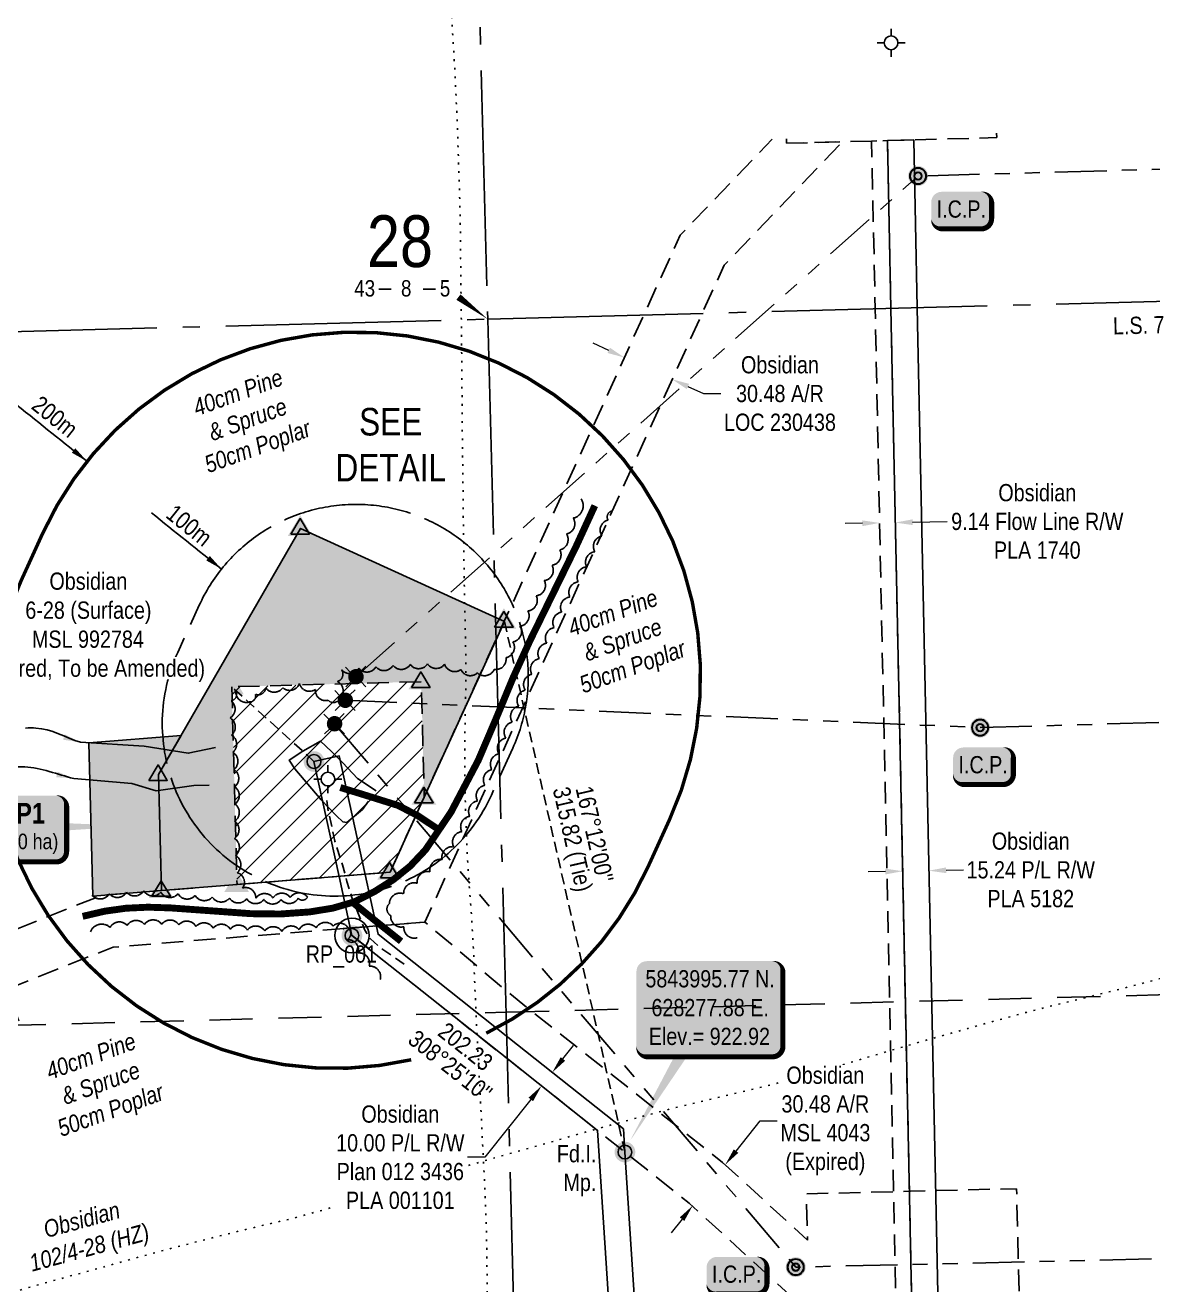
# Model space of a CAD drawing. Extents: x 621399 to 636927, y 5840575 to 5849274.
# Drawn here: x 627930 to 628584, y 5843919 to 5844649 of the extents above; entities that cross this region are included whole.
import ezdxf
from ezdxf.enums import TextEntityAlignment as Align

# ---------------------------------------------------------------- set-up
doc = ezdxf.new("R2010")
doc.units = 0
doc.header["$LTSCALE"] = 5
doc.header["$PDSIZE"] = 0.5
for name, pattern in [('0', [1, 1, 0]), ('foc-ACCESSROAD', [3.75, 2.5, -1.25]), ('foc-BUFFER', [16.75, 15, -1.75]), ('foc-DOT', [1, 0.2, -0.8]), ('foc-DRILLPATH', [14.75, 6, -1.75, 1.75, -1.75, 1.75, -1.75]), ('foc-FLOWLINE', [3.75, 2.5, -1.25]), ('foc-LSD', [8, 5, -3]), ('foc-QUARTERLINE', [33, 25, -3, 2, -3]), ('foc-TIELINE', [1.875, 1.25, -0.625]), ('UG_PIPE', [1.875, 1.25, -0.625])]:
    doc.linetypes.add(name, pattern=pattern)
doc.layers.get('Defpoints').update_dxf_attribs({"color": 9})
for name, color, linetype in [('10', 1, 'Continuous'), ('35', 37, 'Continuous'), ('9', 3, 'Continuous'), ('AS-DRILL', 8, 'foc-DOT'), ('AS-DRILL-T', 8, 'Continuous'), ('AS-PIPE-UG', 44, 'UG_PIPE'), ('AS-ROADS', 254, 'Continuous'), ('AUX-BUFFER', 7, 'foc-BUFFER'), ('C-AR', 13, 'foc-ACCESSROAD'), ('C-FLOWLINE', 13, 'foc-FLOWLINE'), ('C-RW', 13, 'Continuous'), ('C-WS', 13, 'foc-ACCESSROAD'), ('CG-NOTES', 7, 'Continuous'), ('DETAIL-T', 7, 'Continuous'), ('F-WS-S', 8, 'Continuous'), ('L-BD', 7, 'Continuous'), ('L-MON', 1, 'Continuous'), ('L-MON-T', 1, 'Continuous'), ('L-QSEC', 8, 'foc-QUARTERLINE'), ('L-SECLBL', 7, 'Continuous'), ('L-SECTION-LSD', 7, 'foc-LSD'), ('L-TIE', 7, 'foc-TIELINE'), ('P-PDRILLPATH', 12, 'foc-DRILLPATH'), ('P-PROPOSED', 10, 'Continuous'), ('P-PROPOSED-H', 21, 'Continuous'), ('P-TEMP-BLOCKS', 250, 'Continuous'), ('P-TEMP-H', 41, 'Continuous'), ('P-TEMP_BORROW PIT', 46, 'Continuous'), ('T-BUSH', 110, '0'), ('T-BUSH-T', 110, 'Continuous'), ('T-SLOPE', 48, 'Continuous')]:
    doc.layers.add(name, color=color, linetype=linetype)
for name, color, linetype, lineweight in [('C-AR-T', 13, 'Continuous', 9), ('C-FLOWLINE-T', 13, 'Continuous', 9), ('C-RW-T', 13, 'Continuous', 9), ('C-WS-T', 13, 'Continuous', 9), ('T-TEXT', 48, 'Continuous', 18)]:
    doc.layers.add(name, color=color, linetype=linetype, lineweight=lineweight)
doc.layers.add('P-PROPOSED-EXISTING-H', color=7, linetype='Continuous', true_color=0xffeebd)
doc.styles.add('100L', font='ARIALN.TTF', dxfattribs={"height": 11})
doc.styles.add('80', font='ARIALN.TTF', dxfattribs={"height": 10})
doc.styles.add('80CG', font='ARIALN.TTF', dxfattribs={"height": 10})
doc.styles.add('80L', font='ARIALN.TTF', dxfattribs={"height": 10})
doc.styles.add('80LS', font='ARIALNI.TTF', dxfattribs={"height": 10})
doc.styles.add('BOLD', font='ARIALNB.TTF')
doc.styles.add('SIMPLEX', font='ARIALN.TTF')
doc.dimstyles.new('CG2011', dxfattribs={"dimscale": 5, "dimtxt": 9, "dimasz": 2, "dimexe": 0.2, "dimexo": 0.0625, "dimgap": 0.5, "dimtad": 0, "dimtih": 1, "dimtoh": 1, "dimzin": 0, "dimdsep": 46, "dimtxsty": '80CG', "dimcen": 0.1, "dimse1": 1, "dimse2": 1, "dimclrd": 256, "dimclrt": 256, "dimaunit": 1, "dimadec": 4, "dimazin": 0, "dimtfac": 0.06, "dimtofl": 0, "dimtmove": 0, "dimatfit": 1, "dimfxl": 0.2, "dimtolj": 1, "dimtzin": 0, "dimlwd": -1, "dimarcsym": 0})
doc.dimstyles.new('Compass 5 000', dxfattribs={"dimscale": 5, "dimtxt": 9, "dimasz": 2, "dimexe": 0.2, "dimexo": 0.0625, "dimgap": 0.5, "dimtad": 0, "dimtih": 1, "dimtoh": 1, "dimzin": 0, "dimdsep": 46, "dimtxsty": '80CG', "dimcen": 0.1, "dimse1": 1, "dimse2": 1, "dimclrd": 256, "dimclrt": 256, "dimaunit": 1, "dimadec": 4, "dimazin": 0, "dimtfac": 0.06, "dimtofl": 0, "dimtmove": 0, "dimatfit": 1, "dimfxl": 0.2, "dimtolj": 1, "dimtzin": 0, "dimlwd": -1, "dimarcsym": 0})

# ---------------------------------------------------------------- blocks, each defined once
blk = doc.blocks.new('L-SECLBL')
at = {"layer": '9', "color": 7}
for p, q in [((-5.08, -27.83), (-12.29, -27.83)), ((20.7, -27.83), (13.5, -27.83))]:
    blk.add_line(p, q, dxfattribs=at)
at = {"layer": '10', "color": 2, "style": 'SIMPLEX'}
blk.add_attdef('SEC', text='', height=30, dxfattribs=at).set_placement((0, 0), align=Align.MIDDLE)
at = {"layer": '10', "color": 5, "style": '80L'}
blk.add_attdef('TWP', text='', height=9.5, dxfattribs=at).set_placement((-14.43, -27.37), align=Align.MIDDLE_RIGHT)
blk.add_attdef('RGE', text='', height=9.5, dxfattribs=at).set_placement((3.62, -27.37), align=Align.MIDDLE_CENTER)
blk.add_attdef('MER', text='', height=9.5, dxfattribs=at).set_placement((23.17, -27.37), align=Align.MIDDLE_LEFT)
blk = doc.blocks.new('*D48')
at = {"layer": 'C-AR-T', "transparency": 16777216}
for p, q in [((627900.34, 5844140.57), (627890.34, 5844140.57)), ((627904.88, 5844128.54), (627900.34, 5844140.57)), ((627922.74, 5844081.31), (627926.27, 5844071.95))]:
    blk.add_line(p, q, dxfattribs=at)
for points in [[(627906.44, 5844129.13), (627903.32, 5844127.95), (627908.42, 5844119.19)], [(627924.3, 5844081.9), (627921.18, 5844080.72), (627919.2, 5844090.66)]]:
    blk.add_solid(points, dxfattribs=at)
at = {"layer": 'Defpoints', "color": 0, "transparency": 16777216}
for p in [(627939.55, 5844130.96), (627908.42, 5844119.19), (627950.33, 5844102.43)]:
    blk.add_point(p, dxfattribs=at)
at = {"layer": 'C-AR-T', "transparency": 16777216, "insert": (627856.02, 5844140.57), "char_height": 10, "attachment_point": 5, "style": '80CG'}
blk.add_mtext('\\A1;Obsidian\\P30.48 A/R\\PLOC 230438', dxfattribs=at)
blk = doc.blocks.new('*D50')
at = {"layer": 'C-AR-T', "transparency": 16777216}
for p, q in [((628342.38, 5843996.33), (628356.29, 5844013.85)), ((628356.29, 5844013.85), (628366.29, 5844013.85)), ((628311.02, 5843956.83), (628304.8, 5843949))]:
    blk.add_line(p, q, dxfattribs=at)
for points in [[(628341.07, 5843997.37), (628343.68, 5843995.3), (628336.16, 5843988.5)], [(628309.71, 5843957.87), (628312.32, 5843955.79), (628317.23, 5843964.66)]]:
    blk.add_solid(points, dxfattribs=at)
at = {"layer": 'Defpoints', "color": 0, "transparency": 16777216}
for p in [(628198.24, 5844098), (628179.31, 5844074.16), (628317.23, 5843964.66)]:
    blk.add_point(p, dxfattribs=at)
at = {"layer": 'C-AR-T', "transparency": 16777216, "insert": (628394.2, 5844013.85), "char_height": 10, "attachment_point": 5, "style": '80CG', "bg_fill": 3, "box_fill_scale": 1.1, "bg_fill_color": 256, "bg_fill_true_color": 13158600, "bg_fill_transparency": 0}
blk.add_mtext('\\A1;Obsidian\\P30.48 A/R\\PMSL 4043\\P(Expired)', dxfattribs=at)
blk = doc.blocks.new('*D51')
at = {"layer": 'C-FLOWLINE-T', "transparency": 16777216}
for p, q in [((628415.68, 5844360.54), (628405.68, 5844360.33)), ((628444.83, 5844361.15), (628464.97, 5844361.57))]:
    blk.add_line(p, q, dxfattribs=at)
for points in [[(628415.65, 5844362.2), (628415.72, 5844358.87), (628425.68, 5844360.75)], [(628444.79, 5844362.81), (628444.86, 5844359.48), (628434.83, 5844360.94)]]:
    blk.add_solid(points, dxfattribs=at)
at = {"layer": 'Defpoints', "color": 0, "transparency": 16777216}
for p in [(628434.83, 5844360.94), (628427.43, 5844277.16), (628436.58, 5844277.35)]:
    blk.add_point(p, dxfattribs=at)
at = {"layer": 'C-FLOWLINE-T', "transparency": 16777216, "insert": (628517.17, 5844361.57), "char_height": 10, "attachment_point": 5, "style": '80CG'}
blk.add_mtext('\\A1;Obsidian\\P9.14 Flow Line R/W\\PPLA 1740', dxfattribs=at)
blk = doc.blocks.new('*D52')
at = {"layer": 'C-RW-T', "transparency": 16777216}
for p, q in [((628429.06, 5844158.49), (628419.06, 5844158.28)), ((628464.3, 5844159.22), (628474.3, 5844159.43))]:
    blk.add_line(p, q, dxfattribs=at)
for points in [[(628429.02, 5844160.15), (628429.09, 5844156.82), (628439.06, 5844158.7)], [(628464.26, 5844160.89), (628464.33, 5844157.56), (628454.3, 5844159.01)]]:
    blk.add_solid(points, dxfattribs=at)
at = {"layer": 'Defpoints', "color": 0, "transparency": 16777216}
for p in [(628439.15, 5844154.35), (628454.3, 5844159.01), (628454.39, 5844154.67)]:
    blk.add_point(p, dxfattribs=at)
at = {"layer": 'C-RW-T', "transparency": 16777216, "insert": (628513.38, 5844159.43), "char_height": 10, "attachment_point": 5, "style": '80CG'}
blk.add_mtext('\\A1;Obsidian\\P15.24 P/L R/W\\PPLA 5182', dxfattribs=at)
blk = doc.blocks.new('*D57')
at = {"layer": 'C-RW-T', "transparency": 16777216}
for p, q in [((628241.92, 5844049.78), (628248.14, 5844057.61)), ((628223.27, 5844026.29), (628196.63, 5843992.73)), ((628196.63, 5843992.73), (628186.63, 5843992.73))]:
    blk.add_line(p, q, dxfattribs=at)
for points in [[(628240.62, 5844050.82), (628243.23, 5844048.75), (628235.71, 5844041.95)], [(628221.97, 5844027.32), (628224.58, 5844025.25), (628229.49, 5844034.12)]]:
    blk.add_solid(points, dxfattribs=at)
at = {"layer": 'Defpoints', "color": 0, "transparency": 16777216}
for p in [(628168.05, 5844095.66), (628161.83, 5844087.83), (628229.49, 5844034.12)]:
    blk.add_point(p, dxfattribs=at)
at = {"layer": 'C-RW-T', "transparency": 16777216, "insert": (628147.55, 5843992.73), "char_height": 10, "attachment_point": 5, "style": '80CG', "bg_fill": 3, "box_fill_scale": 1.1, "bg_fill_color": 256, "bg_fill_true_color": 13158600, "bg_fill_transparency": 0}
blk.add_mtext('\\A1;Obsidian\\P10.00 P/L R/W\\PPlan 012 3436\\PPLA 001101', dxfattribs=at)
blk = doc.blocks.new('GABD')
for p, q in [((0, 0.81), (0, 1.62)), ((-0.81, 0), (-1.62, 0)), ((1.62, 0), (0.81, 0)), ((0, -0.81), (0, -1.62))]:
    blk.add_line(p, q)
blk.add_circle((0, 0), 0.8)
blk = doc.blocks.new('TRIA')
blk.add_hatch(color=255).paths.add_polyline_path([(-0.04, 1.52), (-1.47, -0.87), (1.39, -0.87)])
blk = doc.blocks.new('TRIAA')
blk.add_blockref('TRIA', (0, 0))
blk = doc.blocks.new('TRIB')
at = {"color": 1}
blk.add_lwpolyline([(-1.12, -0.67), (-0.04, 1.13), (1.04, -0.67)], close=True, dxfattribs=at)
blk = doc.blocks.new('TRIBB')
blk.add_blockref('TRIB', (0, 0))
blk = doc.blocks.new('TRICC')
for name in ['TRIAA', 'TRIBB']:
    blk.add_blockref(name, (0, 0))
blk = doc.blocks.new('plspike')
blk.add_blockref('TRICC', (0, 0))
blk = doc.blocks.new('fdia')
at = {"color": 255, "const_width": 1}
blk.add_lwpolyline([(-0.5, 0, 1), (0.5, 0, 1)], format="xyb", close=True, dxfattribs=at)
blk = doc.blocks.new('Fdiaa')
blk.add_blockref('fdia', (0, 0))
blk = doc.blocks.new('fdib')
at = {"color": 1, "const_width": 1.6}
blk.add_lwpolyline([(-0.4, 0, 1), (0.4, 0, 1)], format="xyb", close=True, dxfattribs=at)
at = {"color": 1}
blk.add_circle((0, 0), 0.8, dxfattribs=at)
blk = doc.blocks.new('Fdibb')
blk.add_blockref('fdib', (0, 0))
blk = doc.blocks.new('fdicc')
for name in ['Fdibb', 'Fdiaa']:
    blk.add_blockref(name, (0, 0))
blk = doc.blocks.new('FDI')
blk.add_blockref('fdicc', (0, 0))
blk = doc.blocks.new('*D62')
at = {"layer": 'C-AR-T', "transparency": 16777216}
for p, q in [((628268.51, 5844460.83), (628259.41, 5844464.98)), ((628314.43, 5844439.91), (628323.53, 5844435.76)), ((628323.53, 5844435.76), (628333.53, 5844435.76))]:
    blk.add_line(p, q, dxfattribs=at)
for points in [[(628269.2, 5844462.35), (628267.81, 5844459.32), (628277.6, 5844456.69)], [(628315.12, 5844441.42), (628313.74, 5844438.39), (628305.33, 5844444.05)]]:
    blk.add_solid(points, dxfattribs=at)
at = {"layer": 'Defpoints', "color": 0, "transparency": 16777216}
for p in [(628305.33, 5844444.05), (628260.46, 5844419.06), (628288.19, 5844406.43)]:
    blk.add_point(p, dxfattribs=at)
at = {"layer": 'C-AR-T', "transparency": 16777216, "insert": (628367.84, 5844435.76), "char_height": 10, "attachment_point": 5, "style": '80CG'}
blk.add_mtext('\\A1;Obsidian\\P30.48 A/R\\PLOC 230438', dxfattribs=at)
blk = doc.blocks.new('WC')
at = {"layer": 'L-MON'}
h = blk.add_hatch(color=255, dxfattribs=at)
h.dxf.hatch_style = 1
edge = h.paths.add_edge_path()
edge.add_arc((0, 0), 0.9, 0, 360)
at = {"layer": 'L-MON', "color": 240, "flags": 128}
for points in [[(-0.62, 0.5), (-1.23, 1.12)], [(0.52, 0.61), (1.13, 1.21)], [(-1.18, -1.18), (-0.56, -0.57)], [(1.16, -1.18), (0.56, -0.57)]]:
    blk.add_lwpolyline(points, dxfattribs=at)
at = {"layer": 'L-MON', "color": 240}
for radius in [0.8, 0.373]:
    blk.add_circle((0, 0), radius, dxfattribs=at)
blk = doc.blocks.new('STRIA')
blk.add_hatch(color=255).paths.add_polyline_path([(-0.04, 1.52), (-1.47, -0.87), (1.39, -0.87)])
blk = doc.blocks.new('STRIAA')
blk.add_blockref('STRIA', (0, 0))
blk = doc.blocks.new('STRIB')
at = {"color": 1}
blk.add_solid([(-1.12, -0.67), (-0.04, 1.13), (1.04, -0.67)], dxfattribs=at)
blk = doc.blocks.new('STRIBB')
blk.add_blockref('STRIB', (0, 0))
blk = doc.blocks.new('STRICC')
for name in ['STRIAA', 'STRIBB']:
    blk.add_blockref(name, (0, 0))
blk = doc.blocks.new('fdspike')
blk.add_blockref('STRICC', (0, 0))
blk = doc.blocks.new('plbh')
at = {"layer": 'L-MON'}
h = blk.add_hatch(color=255, dxfattribs=at)
h.dxf.hatch_style = 1
edge = h.paths.add_edge_path()
edge.add_arc((0, 0), 1.16, 0, 360)
h = blk.add_hatch(color=256, dxfattribs=at)
h.dxf.hatch_style = 1
h.paths.add_polyline_path([(-0.96, 0, 1), (0.96, 0, 1)])
h.paths.add_polyline_path([(0.91, 0, -1), (-0.91, 0, -1)], flags=16)
h.paths.add_polyline_path([(0.45, 0, -1), (-0.45, 0, -1)], flags=0)
h = blk.add_hatch(color=256, dxfattribs=at)
h.dxf.hatch_style = 1
h.paths.add_polyline_path([(-0.45, 0, 1), (0.45, 0, 1)])
h.paths.add_polyline_path([(0.4, 0, -1), (-0.4, 0, -1)], flags=16)
at = {"layer": 'L-MON', "color": 240}
for radius in [0.96, 0.91, 0.45, 0.4]:
    blk.add_circle((0, 0), radius, dxfattribs=at)
blk = doc.blocks.new('*U67')
h = blk.add_hatch(color=255)
edge = h.paths.add_edge_path()
edge.add_line((-11.5, -11.5), (11.5, -11.5))
edge.add_arc((11.5, -5.5), 6, 270, 360)
edge.add_line((17.5, -5.5), (17.5, 4))
edge.add_arc((11.5, 4), 6, 0, 90)
edge.add_line((11.5, 10), (-11.5, 10))
edge.add_arc((-11.5, 4), 6, 90, 180)
edge.add_line((-17.5, 4), (-17.5, -5.5))
edge.add_arc((-11.5, -5.5), 6, 180, 270)
at = {"color": 14, "flags": 128}
blk.add_lwpolyline([(-11.5, -11.5, 3, 3, 0), (11.5, -11.5, 3, 3, 0.414214), (17.5, -5.5, 3, 3, 0), (17.5, 4, 3, 0, 0.414214), (11.5, 10, 0, 0, 0), (-11.5, 10, 0, 0, 0.414214), (-17.5, 4, 0, 0, 0), (-17.5, -5.5, 0, 3, 0.414214)], format="xyseb", close=True, dxfattribs=at)
at = {"color": 14, "style": '80'}
blk.add_attdef('ENTER_TEXT_001', (-26.85, -4.92), '', height=10, dxfattribs=at)
blk = doc.blocks.new('*U70')
h = blk.add_hatch(color=254)
edge = h.paths.add_edge_path()
edge.add_line((-36.5, -28.5), (36.5, -28.5))
edge.add_arc((36.5, -22.5), 6, 270, 360)
edge.add_line((42.5, -22.5), (42.5, 21))
edge.add_arc((36.5, 21), 6, 0, 90)
edge.add_line((36.5, 27), (-36.5, 27))
edge.add_arc((-36.5, 21), 6, 90, 180)
edge.add_line((-42.5, 21), (-42.5, -22.5))
edge.add_arc((-36.5, -22.5), 6, 180, 270)
at = {"color": 1, "flags": 128}
blk.add_lwpolyline([(-36.5, -28.5, 3, 3, 0), (36.5, -28.5, 3, 3, 0.414214), (42.5, -22.5, 3, 3, 0), (42.5, 21, 3, 0, 0.414214), (36.5, 27, 0, 0, 0), (-36.5, 27, 0, 0, 0.414214), (-42.5, 21, 0, 0, 0), (-42.5, -22.5, 0, 3, 0.414214)], format="xyseb", close=True, dxfattribs=at)
blk.add_lwpolyline([(-46.32, -77.41, 0, 10, 0), (0, 0, 5, 5, 0)], format="xyseb", dxfattribs=at)
at = {"color": 1, "style": '80'}
blk.add_attdef('ENTER_TEXT_001', (-36.33, -5), '', height=10, dxfattribs=at)
blk = doc.blocks.new('*U73')
at = {"true_color": 0xff8aff}
h = blk.add_hatch(color=211, dxfattribs=at)
edge = h.paths.add_edge_path()
edge.add_line((-24, -20), (24, -20))
edge.add_arc((24, -14), 6, 270, 360)
edge.add_line((30, -14), (30, 12.5))
edge.add_arc((24, 12.5), 6, 0, 90)
edge.add_line((24, 18.5), (-24, 18.5))
edge.add_arc((-24, 12.5), 6, 90, 180)
edge.add_line((-30, 12.5), (-30, -14))
edge.add_arc((-24, -14), 6, 180, 270)
at = {"color": 250, "flags": 128}
blk.add_lwpolyline([(-24, -20, 3, 3, 0), (24, -20, 3, 3, 0.414214), (30, -14, 3, 3, 0), (30, 12.5, 3, 0, 0.414214), (24, 18.5, 0, 0, 0), (-24, 18.5, 0, 0, 0.414214), (-30, 12.5, 0, 0, 0), (-30, -14, 0, 3, 0.414214)], format="xyseb", close=True, dxfattribs=at)
at = {"flags": 128}
blk.add_lwpolyline([(68.1, 0.8, 0, 7.5, 0), (0, 0, 0, 0, 0)], format="xyseb", dxfattribs=at)
at = {"color": 250}
for tag, p, height, style in [('TEMP_AREA_W1_001', (-9.21, 2.24), 12, 'BOLD'), ('ENTER_TEXT_001', (-30.66, -12.62), 9, '80')]:
    blk.add_attdef(tag, p, '', height=height, dxfattribs=dict(at, style=style))

msp = doc.modelspace()

# ---------------------------------------------------------------- hatches: boundary and pattern name
at = {"layer": 'P-PROPOSED-EXISTING-H'}
h = msp.add_hatch(dxfattribs=at)
h.set_pattern_fill('ANSI31', color=256, scale=3.49779, style=0)
h.set_pattern_definition([(45, (213.402, 1985.571), (-7.85276336, 7.85276336), [])])
h.paths.add_polyline_path([(628049.756, 5844265.701), (628052.787, 5844150.981), (628141.57, 5844158.118), (628161.448, 5844201.702), (628159.68, 5844268.606)])
at = {"layer": 'P-PROPOSED-H'}
h = msp.add_hatch(color=256, dxfattribs=at)
h.dxf.hatch_style = 1
h.paths.add_polyline_path([(628207.937, 5844303.633), (628089.698, 5844357.56), (628007.177, 5844214.743), (628008.955, 5844147.457), (628052.787, 5844150.981), (628049.756, 5844265.701), (628159.68, 5844268.606), (628161.448, 5844201.702)])
at = {"layer": 'P-TEMP-H'}
h = msp.add_hatch(color=256, dxfattribs=at)
h.dxf.hatch_style = 1
h.paths.add_polyline_path([(628007.155, 5844214.705), (628008.94, 5844147.469), (627969.082, 5844144.262), (627966.722, 5844233.185), (628020.325, 5844237.498)])

# ---------------------------------------------------------------- linework, layer by layer
at = {"layer": '35', "color": 3}
msp.add_circle((628119.493, 5844121.391), 9.997, dxfattribs=at)
at = {"layer": 'AS-DRILL', "flags": 128}
for points in [[(628208.548, 5843554.381), (628208.525, 5843556.404), (628208.341, 5843575.606), (628208.064, 5843594.875), (628207.709, 5843614.112), (628207.25, 5843633.107), (628206.403, 5843652.381), (628205.251, 5843671.498), (628204.177, 5843690.656), (628203.204, 5843709.777), (628202.143, 5843728.866), (628201.121, 5843747.955), (628200.09, 5843766.995), (628198.913, 5843785.93), (628197.992, 5843804.993), (628197.622, 5843824), (628197.59, 5843843.126), (628197.769, 5843862.187), (628198.037, 5843881.3), (628198.054, 5843900.437), (628197.918, 5843919.711), (628197.743, 5843938.923), (628197.278, 5843958.157), (628196.456, 5843977.272), (628195.511, 5843996.454), (628194.577, 5844015.646), (628193.626, 5844034.707), (628192.631, 5844053.898), (628191.604, 5844073.188), (628190.773, 5844092.272), (628190.075, 5844111.611), (628189.023, 5844130.7), (628187.577, 5844149.918), (628186.291, 5844169.171), (628185.542, 5844188.168), (628185.09, 5844207.273), (628184.924, 5844226.535), (628185.118, 5844245.407), (628185.521, 5844264.704), (628185.584, 5844284.022), (628185.129, 5844303.227), (628184.736, 5844322.393), (628184.439, 5844341.672), (628184.144, 5844360.921), (628183.933, 5844379.962), (628183.699, 5844399.143), (628183.484, 5844418.373), (628183.328, 5844437.626), (628183.172, 5844456.889), (628183.005, 5844475.831), (628182.761, 5844494.991), (628182.572, 5844513.992), (628182.348, 5844533.183), (628181.936, 5844552.279), (628181.311, 5844571.509), (628180.627, 5844590.698), (628179.835, 5844609.794), (628178.884, 5844628.835), (628177.733, 5844647.892), (628176.472, 5844666.945), (628175.056, 5844686.204), (628173.372, 5844705.357), (628171.663, 5844724.729), (628170.461, 5844743.814), (628169.737, 5844763.011), (628169.37, 5844782.288), (628169.184, 5844801.56), (628169.023, 5844820.622), (628169.013, 5844840.029), (628168.959, 5844859.214), (628169.003, 5844878.482), (628169.189, 5844897.683), (628169.355, 5844916.874), (628169.701, 5844936.05), (628170.107, 5844955.237), (628170.257, 5844974.648), (628170.337, 5844994.087), (628170.568, 5845013.46), (628171.009, 5845032.848), (628171.45, 5845052.236), (628171.662, 5845071.568), (628171.702, 5845090.976), (628171.66, 5845099.808), (628171.554, 5845116.801)], [(630969.023, 5844687.296), (630969.023, 5844687.306), (630969.146, 5844687.559), (630969.394, 5844688.016), (630971.016, 5844688.34), (630971.761, 5844688.15), (630972.639, 5844687.503), (630972.647, 5844686.463), (630971.918, 5844685.663), (630971.163, 5844685.093), (630970.295, 5844685.019), (630969.695, 5844685.363), (630969.762, 5844686.235), (630970.077, 5844686.784), (630970.287, 5844686.78), (630970.429, 5844686.744), (630970.541, 5844686.647), (630970.722, 5844686.251), (630970.801, 5844685.913), (630970.857, 5844685.675), (630970.773, 5844685.462), (630970.598, 5844685.278), (630970.487, 5844685.305), (630970.368, 5844685.632), (630970.247, 5844686.068), (630970.082, 5844686.594), (630969.764, 5844687.276), (630969.596, 5844687.582), (630969.386, 5844687.926), (630969.009, 5844688.576), (630968.485, 5844689.082), (630967.816, 5844689.414), (630967.1, 5844689.605), (630966.99, 5844689.612), (630966.912, 5844689.55), (630966.902, 5844689.53), (630966.866, 5844689.399), (630966.834, 5844689.098), (630966.736, 5844688.645), (630966.736, 5844688.635), (630966.552, 5844688.03), (630966.233, 5844687.261), (630965.719, 5844686.307), (630965.01, 5844685.147), (630964.177, 5844683.754), (630963.231, 5844682.118), (630962.109, 5844680.317), (630960.729, 5844678.429), (630959.062, 5844676.424), (630957.078, 5844674.339), (630954.834, 5844672.208), (630952.291, 5844670.069), (630949.418, 5844667.941), (630946.273, 5844665.845), (630945.093, 5844665.093), (630942.859, 5844663.702), (630939.229, 5844661.444), (630935.421, 5844659.1), (630931.333, 5844656.729), (630926.994, 5844654.392), (630922.505, 5844652.07), (630917.777, 5844649.712), (630912.85, 5844647.298), (630907.658, 5844644.707), (630902.262, 5844641.911), (630896.66, 5844638.919), (630890.863, 5844635.791), (630884.917, 5844632.58), (630878.924, 5844629.267), (630872.734, 5844625.829), (630866.365, 5844622.396), (630859.705, 5844618.966), (630852.904, 5844615.561), (630846.093, 5844612.166), (630839.045, 5844608.645), (630831.96, 5844605.043), (630824.926, 5844601.392), (630817.658, 5844597.495), (630810.354, 5844593.466), (630803.013, 5844589.327), (630795.78, 5844585.241), (630788.291, 5844581.008), (630780.753, 5844576.753), (630773.037, 5844572.423), (630765.232, 5844568.071), (630757.457, 5844563.68), (630751.358, 5844560.225), (630750.116, 5844559.531), (630738.341, 5844552.881), (630735.188, 5844551.096), (630732.695, 5844549.688), (630730.488, 5844548.438), (630722.503, 5844544.051), (630714.344, 5844539.84), (630705.948, 5844535.852), (630697.506, 5844532.103), (630688.852, 5844528.429), (630680.137, 5844524.773), (630671.441, 5844521.167), (630662.636, 5844517.539), (630653.901, 5844513.912), (630645.066, 5844510.242), (630636.224, 5844506.483), (630627.416, 5844502.584), (630618.579, 5844498.645), (630609.836, 5844494.928), (630600.826, 5844491.474), (630591.755, 5844488.408), (630582.607, 5844485.621), (630573.451, 5844483.123), (630564.097, 5844480.9), (630554.658, 5844478.905), (630545.306, 5844476.982), (630535.995, 5844475.061), (630526.67, 5844473.249), (630517.14, 5844471.642), (630498.155, 5844468.979), (630479.035, 5844466.473), (630459.911, 5844463.777), (630440.878, 5844461.053), (630421.924, 5844459.061), (630402.849, 5844457.877), (630383.63, 5844456.859), (630364.373, 5844455.729), (630345.142, 5844454.421), (630325.91, 5844453.112), (630306.766, 5844451.896), (630287.551, 5844450.708), (630268.336, 5844449.499), (630249.208, 5844448.043), (630230.066, 5844446.407), (630210.922, 5844444.801), (630191.956, 5844443.279), (630172.884, 5844441.604), (630153.854, 5844439.861), (630134.645, 5844438.453), (630115.491, 5844437.607), (630096.268, 5844437.088), (630077.134, 5844436.603), (630057.941, 5844436.105), (630038.679, 5844435.546), (630019.637, 5844434.983), (630000.457, 5844434.356), (629981.421, 5844433.573), (629962.193, 5844432.514), (629942.951, 5844431.225), (629923.739, 5844429.897), (629904.648, 5844428.562), (629885.549, 5844427.167), (629866.385, 5844425.59), (629847.191, 5844423.982), (629828.068, 5844422.356), (629809.068, 5844420.604), (629789.742, 5844418.712), (629770.565, 5844416.865), (629751.39, 5844414.948), (629732.217, 5844412.92), (629713.187, 5844410.817), (629694.255, 5844408.396), (629675.202, 5844405.301), (629656.471, 5844401.365), (629637.99, 5844396.695), (629619.838, 5844391.324), (629601.595, 5844385.251), (629583.536, 5844379.052), (629565.373, 5844372.96), (629546.948, 5844367.352), (629528.391, 5844362.54), (629509.649, 5844358.283), (629491.06, 5844354.261), (629472.224, 5844350.172), (629453.549, 5844346.007), (629434.822, 5844341.561), (629416.579, 5844336.968), (629398.396, 5844332.006), (629380.329, 5844326.847), (629362.361, 5844321.681), (629344.475, 5844316.467), (629326.571, 5844311.183), (629308.504, 5844306.034), (629290.369, 5844301.504), (629272.059, 5844297.179), (629253.958, 5844292.87), (629235.453, 5844288.75), (629217.007, 5844285.001), (629198.452, 5844281.59), (629179.967, 5844278.191), (629161.81, 5844274.51), (629143.355, 5844270.341), (629125.43, 5844265.487), (629107.404, 5844259.869), (629089.606, 5844253.987), (629072.422, 5844247.972), (629054.081, 5844241.465), (629036.491, 5844235.649), (629018.33, 5844229.888), (629000.574, 5844224.287), (628982.483, 5844218.518), (628964.778, 5844212.549), (628947.286, 5844206.425), (628929.475, 5844200.313), (628912.177, 5844194.405), (628894.319, 5844188.171), (628876.388, 5844182.016), (628858.41, 5844176.129), (628840.35, 5844170.351), (628822.29, 5844164.512), (628804.448, 5844158.789), (628786.452, 5844152.842), (628768.477, 5844146.475), (628750.836, 5844140.318), (628733.146, 5844134.879), (628714.794, 5844129.893), (628696.381, 5844124.925), (628677.81, 5844119.902), (628659.231, 5844115.17), (628640.647, 5844110.608), (628622.429, 5844105.825), (628603.792, 5844100.661), (628585.284, 5844095.51), (628566.778, 5844090.66), (628548.024, 5844086.073), (628529.33, 5844081.518), (628510.661, 5844076.793), (628492.101, 5844071.721), (628473.773, 5844066.575), (628455.405, 5844061.428), (628437, 5844056.151), (628418.431, 5844050.668), (628400.095, 5844045.102), (628381.713, 5844039.725), (628363.087, 5844034.881), (628344.441, 5844030.387), (628325.733, 5844025.982), (628307.008, 5844021.445), (628288.423, 5844016.563), (628269.942, 5844011.513), (628251.544, 5844006.365), (628233.269, 5844001.121), (628214.773, 5843995.911), (628196.506, 5843990.727), (628177.984, 5843985.366), (628159.663, 5843979.96), (628141.219, 5843974.271), (628122.86, 5843968.444), (628104.539, 5843962.648), (628086.07, 5843957.529), (628067.333, 5843953.102), (628048.806, 5843948.642), (628030.158, 5843943.887), (628011.511, 5843939.073), (627993.177, 5843934.127), (627974.76, 5843928.949), (627956.16, 5843923.886), (627937.619, 5843918.835), (627919.199, 5843913.376), (627900.808, 5843907.609), (627882.471, 5843901.673), (627864.274, 5843895.41), (627846.415, 5843888.806), (627828.608, 5843881.794), (627810.937, 5843874.515), (627808.257, 5843873.393), (627784.279, 5843863.343)]]:
    msp.add_lwpolyline(points, dxfattribs=at)
at = {"layer": 'AS-PIPE-UG', "flags": 128}
msp.add_lwpolyline([(628149.828, 5844104.811), (628135.632, 5844114.501), (628130.156, 5844119.469), (628127.009, 5844124.396), (628119.395, 5844143.428), (628116.558, 5844152.785), (628114.022, 5844162.355), (628109.601, 5844176.107), (628105.464, 5844195.022), (628104.963, 5844199.621)], dxfattribs=at)
at = {"layer": 'AS-ROADS', "const_width": 3.999, "flags": 128}
for points in [[(628260.428, 5844370.785), (628249.827, 5844347.708), (628237.944, 5844323.405), (628222.909, 5844292.699), (628212.96, 5844270.893), (628202.969, 5844246.858), (628192.837, 5844223.123), (628177.004, 5844193.041), (628162.103, 5844171.019), (628153.329, 5844161.706), (628143.5, 5844153.776), (628132.705, 5844146.949), (628121.008, 5844140.958), (628108.335, 5844137.247), (628094.882, 5844135.068), (628077.947, 5844133.864), (628061.025, 5844134.044), (628014.338, 5844137.393), (628001.09, 5844137.819), (627988.383, 5844137.218), (627976.011, 5844135.492), (627963.209, 5844132.498)], [(628112.732, 5844207.24), (628125.367, 5844203.379), (628146.094, 5844196.884), (628157.39, 5844191.103), (628170.016, 5844182.714)], [(628119.728, 5844140.742), (628132.964, 5844130.01), (628148.009, 5844118.011)]]:
    msp.add_lwpolyline(points, dxfattribs=at)
at = {"layer": 'AUX-BUFFER', "color": 251, "linetype": 'foc-BUFFER', "const_width": 1.999, "flags": 128}
msp.add_lwpolyline([(628197.425, 5844064.715, 0.1736303), (628291.363, 5844161.383), (628303.787, 5844188.671, 0.4142136), (628204.672, 5844453.476, 0.4142136), (627939.867, 5844354.361), (627927.443, 5844327.073, 0.4142136), (628026.558, 5844062.268, 0.1643466), (628153.876, 5844049.305)], format="xyb", dxfattribs=at)
at = {"layer": 'AUX-BUFFER', "color": 251, "linetype": 'foc-BUFFER', "flags": 128}
msp.add_lwpolyline([(628212.807, 5844230.094, 1), (628030.847, 5844312.938), (628018.423, 5844285.65, 1), (628200.383, 5844202.806)], format="xyb", close=True, dxfattribs=at)
at = {"layer": 'C-AR', "flags": 128}
for points in [[(627937.425, 5843547.178), (627916.875, 5843684.817), (627813.484, 5843810.078), (627801.674, 5843824.445), (627796.641, 5843835.066), (627769.326, 5843943.522), (627760.322, 5843979.274), (627758.037, 5843988.348), (627753.358, 5844006.927), (627775.128, 5844056.048), (627780.499, 5844068.17), (627799.774, 5844075.456), (627809.154, 5844079), (627974.132, 5844144.668), (628141.57, 5844158.118), (628161.438, 5844201.733), (628207.892, 5844303.687), (628309.963, 5844527.704), (628363.331, 5844583.356)], [(628371.635, 5844583.577), (628371.705, 5844580.962), (628404.129, 5844581.836), (628335.505, 5844510.275), (628161.866, 5844129.205), (628118.543, 5844125.719), (627980.848, 5844114.641), (627816.349, 5844049.116), (627803.214, 5844044.152), (627785.499, 5844004.181), (627827.623, 5843836.931), (627944.431, 5843695.073), (627947.158, 5843677.631), (627951.858, 5843647.58), (627955.942, 5843621.476), (627958.128, 5843607.5), (627967.438, 5843547.975)]]:
    msp.add_lwpolyline(points, dxfattribs=at)
at = {"layer": 'C-FLOWLINE', "flags": 128}
msp.add_lwpolyline([(628442.41, 5843560.594), (628441.531, 5843602.664), (628440.32, 5843660.559), (628439.69, 5843690.717), (628436.412, 5843847.519), (628433.861, 5843969.487), (628423.084, 5844484.895), (628421.047, 5844582.293), (628430.193, 5844582.539), (628432.23, 5844485.138), (628443.008, 5843969.707), (628445.557, 5843847.739), (628448.836, 5843690.96), (628449.466, 5843660.802), (628451.556, 5843560.837)], dxfattribs=at)
at = {"layer": 'C-RW'}
for points in [[(628451.556, 5843560.837), (628449.466, 5843660.802), (628448.836, 5843690.96), (628445.557, 5843847.739), (628443.008, 5843969.707), (628432.23, 5844485.138), (628430.193, 5844582.539), (628445.437, 5844582.95), (628447.474, 5844485.542), (628458.252, 5843970.074), (628460.803, 5843848.107), (628464.079, 5843691.364), (628464.71, 5843661.206), (628466.8, 5843561.242)], [(628433.341, 5843560.353), (628432.593, 5843593.781), (628383.219, 5843662.303), (628361.891, 5843691.904), (628274.778, 5843812.806), (628262.038, 5844008.33), (628210.246, 5844049.409), (628119.493, 5844121.391), (628111.993, 5844155.549), (628097.459, 5844222.335), (628112.109, 5844225.533), (628127.082, 5844156.746), (628133.656, 5844126.673), (628134.686, 5844122.1), (628209.896, 5844062.441), (628277.003, 5844009.221), (628277.881, 5843995.765), (628289.481, 5843818.067), (628380.082, 5843692.394), (628401.421, 5843662.794), (628403.342, 5843660.132), (628437.561, 5843612.526), (628442.275, 5843605.969), (628443.244, 5843560.616)]]:
    msp.add_lwpolyline(points, dxfattribs=at)
at = {"layer": 'C-WS', "flags": 128}
msp.add_lwpolyline([(628493.586, 5844586.816), (628493.654, 5844584.251), (628445.437, 5844582.95), (628430.193, 5844582.539), (628421.047, 5844582.293), (628404.129, 5844581.836), (628371.705, 5844580.962), (628371.635, 5844583.577)], dxfattribs=at)
for points in [[(628049.756, 5844265.701), (628052.787, 5844150.981), (628141.57, 5844158.118), (628161.448, 5844201.702), (628159.68, 5844268.606)], [(628334.585, 5843989.764), (628383.838, 5843944.712), (628383.181, 5843971.531), (628434.438, 5843972.789), (628443.584, 5843973.013), (628458.828, 5843973.387), (628505.137, 5843974.524), (628508.13, 5843852.567), (628461.434, 5843851.421), (628446.189, 5843851.046), (628441.614, 5843850.934), (628437.044, 5843850.822), (628432.471, 5843850.709), (628386.173, 5843849.573), (628384.877, 5843902.429), (628315.19, 5843966.173), (628277.881, 5843995.765), (628262.038, 5844008.33), (628210.246, 5844049.409), (628119.449, 5844121.426), (628114.451, 5844125.39), (628133.6, 5844126.931), (628161.866, 5844129.205), (628209.18, 5844089.117), (628334.585, 5843989.764)]]:
    msp.add_lwpolyline(points, close=True, dxfattribs=at)
at = {"layer": 'L-QSEC'}
for p, q in [((628177.065, 5845283.049), (628198.285, 5844478.937)), ((628198.285, 5844478.937), (629010.041, 5844500.501)), ((627386.534, 5844457.372), (628198.285, 5844478.937)), ((628198.285, 5844478.937), (628219.505, 5843674.826))]:
    msp.add_line(p, q, dxfattribs=at)
at = {"layer": 'L-SECLBL', "flags": 128}
msp.add_lwpolyline([(628198.285, 5844478.937, 0, 3.999, 0), (628181.299, 5844491.757, 0, 0, 0)], format="xyseb", dxfattribs=at)
at = {"layer": 'L-SECTION-LSD'}
for p, q in [((628208.896, 5844076.876), (629020.722, 5844098.443)), ((627397.073, 5844055.309), (628208.896, 5844076.876))]:
    msp.add_line(p, q, dxfattribs=at)
at = {"layer": 'L-TIE', "flags": 128}
for points in [[(628207.937, 5844303.633), (628277.881, 5843995.765)], [(628097.459, 5844222.335), (628049.756, 5844265.701)]]:
    msp.add_lwpolyline(points, dxfattribs=at)
at = {"layer": 'P-PDRILLPATH', "flags": 128}
for points in [[(628121.827, 5844271.516), (628448, 5844562), (631119, 5844637)], [(628115.615, 5844257.869), (628484, 5844242), (631149, 5844319)], [(628109.403, 5844244.228), (628377, 5843929), (631154, 5843994)]]:
    msp.add_lwpolyline(points, dxfattribs=at)
at = {"layer": 'P-PROPOSED', "flags": 128}
msp.add_lwpolyline([(628052.787, 5844150.981), (628008.955, 5844147.457), (628007.177, 5844214.743), (628089.698, 5844357.56), (628207.937, 5844303.633), (628161.448, 5844201.702), (628141.57, 5844158.118)], close=True, dxfattribs=at)
at = {"layer": 'P-TEMP_BORROW PIT', "flags": 128}
msp.add_lwpolyline([(628007.155, 5844214.705), (628008.94, 5844147.469), (627969.082, 5844144.262), (627966.722, 5844233.185), (628020.325, 5844237.498)], close=True, dxfattribs=at)
at = {"layer": 'T-BUSH', "flags": 128}
for points in [[(627968.767, 5844144.771, 0.5205671), (627978.725, 5844145.641, 0.5205671), (627988.684, 5844146.512, 0.5205671), (627998.643, 5844147.382, 0.5205671), (628008.595, 5844146.549, 0.5205671), (628018.548, 5844145.609, 0.5205671), (628028.5, 5844144.67, 0.5205671), (628038.452, 5844143.73, 0.5205671), (628048.424, 5844143.076, 0.5205671), (628058.413, 5844142.686, 0.5205671), (628068.402, 5844142.296, 0.5205671), (628078.385, 5844142.198, 0.5205671), (628088.351, 5844142.976, 0.5205671), (628093.677, 5844143.642, 0.5205671), (628083.682, 5844143.455, 0.5205671), (628073.688, 5844143.241, 0.5205671), (628063.694, 5844143.027, 0.5205671), (628055.969, 5844148.94, 0.5205671), (628052.923, 5844157.816, 0.5205671), (628051.873, 5844167.756, 0.5205671), (628051.283, 5844177.715, 0.5205671), (628051.42, 5844187.71, 0.5205671), (628051.649, 5844197.704, 0.5205671), (628051.39, 5844207.696, 0.5205671), (628050.991, 5844217.684, 0.5205671), (628050.409, 5844227.663, 0.5205671), (628049.58, 5844237.625, 0.5205671), (628048.784, 5844247.588, 0.5205671), (628049.401, 5844257.565, 0.5205671), (628052.126, 5844262.937, 0.5205671), (628060.079, 5844256.881, 0.5205671), (628063.449, 5844261.383, 0.5205671), (628069.432, 5844265.128, 0.5205671), (628079.322, 5844265.121, 0.5205671), (628089.032, 5844267.499, 0.5205671), (628098.288, 5844264.152, 0.5205671), (628105.734, 5844257.832, 0.5205671), (628112.498, 5844258.89, 0.5205671), (628111.031, 5844268.777, 0.5205671), (628113.467, 5844275.539, 0.5205671), (628123.427, 5844276.394, 0.5205671), (628133.387, 5844277.25, 0.5205671), (628143.347, 5844278.106, 0.5205671), (628153.327, 5844278.612, 0.5205671), (628163.319, 5844278.93, 0.5205671), (628173.252, 5844278.842, 0.5205671), (628182.741, 5844275.699, 0.5205671), (628192.296, 5844273.74, 0.5205671), (628202.072, 5844275.827, 0.5205671), (628208.838, 5844282.552, 0.5205671), (628212.926, 5844291.674, 0.5205671), (628217.014, 5844300.797, 0.5205671), (628221.593, 5844309.675, 0.5205671), (628226.397, 5844318.442, 0.5205671), (628231.117, 5844327.253, 0.5205671), (628235.601, 5844336.187, 0.5205671), (628240.086, 5844345.121, 0.5205671), (628244.012, 5844354.312, 0.5205671), (628247.864, 5844363.536, 0.5205671), (628252.51, 5844374.66, 0.5205671)], [(628157.258, 5844120.039, -0.5205671), (628149.626, 5844126.495, -0.5205671), (628141.995, 5844132.952, -0.5205671), (628141.248, 5844139.938, -0.5205671), (628149.494, 5844145.589, -0.5205671), (628157.361, 5844151.72, -0.5205671), (628164.779, 5844158.421, -0.5205671), (628171.829, 5844165.504, -0.5205671), (628178.498, 5844172.889, -0.5205671), (628183.246, 5844181.686, -0.5205671), (628187.894, 5844190.535, -0.5205671), (628192.418, 5844199.45, -0.5205671), (628196.617, 5844208.519, -0.5205671), (628200.684, 5844217.65, -0.5205671), (628204.751, 5844226.782, -0.5205671), (628208.758, 5844235.94, -0.5205671), (628212.518, 5844245.202, -0.5205671), (628216.279, 5844254.464, -0.5205671), (628220.04, 5844263.726, -0.5205671), (628223.857, 5844272.964, -0.5205671), (628228.184, 5844281.976, -0.5205671), (628232.51, 5844290.988, -0.5205671), (628236.836, 5844300, -0.5205671), (628241.163, 5844309.012, -0.5205671), (628245.958, 5844317.782, -0.5205671), (628250.789, 5844326.534, -0.5205671), (628255.619, 5844335.286, -0.5205671), (628260.45, 5844344.037, -0.5205671), (628264.54, 5844353.135, -0.5205671), (628268.144, 5844362.459, -0.5205671), (628270.112, 5844367.554, -0.5205671)], [(628135.9, 5844095.94, 0.5205671), (628129.493, 5844103.614, 0.5205671), (628123.086, 5844111.287, 0.5205671), (628116.679, 5844118.961, 0.5205671), (628117.504, 5844125.37, 0.5205671), (628108.656, 5844126.901, 0.5205671), (628098.714, 5844125.861, 0.5205671), (628088.771, 5844124.822, 0.5205671), (628078.829, 5844123.782, 0.5205671), (628068.852, 5844124.053, 0.5205671), (628058.868, 5844124.563, 0.5205671), (628048.884, 5844125.073, 0.5205671), (628038.904, 5844125.631, 0.5205671), (628028.959, 5844126.638, 0.5205671), (628019.013, 5844127.644, 0.5205671), (628009.034, 5844127.918, 0.5205671), (627999.038, 5844127.821, 0.5205671), (627989.061, 5844127.225, 0.5205671), (627979.151, 5844126.1, 0.5205671), (627967.708, 5844123.593, 0.5205671)]]:
    msp.add_lwpolyline(points, format="xyb", dxfattribs=at)
at = {"layer": 'T-SLOPE', "flags": 128}
for points in [[(628129.099, 5844199.31), (628125.538, 5844194.398), (628116.45, 5844186.87), (628114.285, 5844187.256), (628110.499, 5844190.787), (628101.557, 5844200.013), (628086.368, 5844218.011), (628083.105, 5844223.12), (628090.944, 5844228.317), (628101.219, 5844234.14), (628107.714, 5844228.043), (628114.163, 5844221.537), (628122.713, 5844212.488), (628133.564, 5844205.306)], [(628040.341, 5844230.363), (628024.508, 5844227.108), (627998.985, 5844231.18), (627961.881, 5844233.486)], [(627958.015, 5844212.519), (627991.77, 5844209.483), (628005.819, 5844205.349), (628027.823, 5844208.413), (628036.546, 5844208.637)]]:
    msp.add_lwpolyline(points, dxfattribs=at)

# ---------------------------------------------------------------- block references
at = {"xscale": 4.998301249999973, "yscale": 4.998301249999973, "zscale": 4.998301249999973}
msp.add_blockref('WC', (628109.403, 5844244.228), dxfattribs=at)
at = {"layer": 'CG-NOTES'}
ref = msp.add_blockref('*U67', (628473.156, 5844542.831), dxfattribs=dict(at, xscale=0.99966025, yscale=0.99966025, zscale=0.99966025))
ref.add_attrib('ENTER_TEXT_001', 'I.C.P.', (628458.782, 5844537.829), dxfattribs={"layer": '0', "color": 14, "height": 9.9966, "style": '80'})
ref = msp.add_blockref('*U67', (628485.823, 5844220.488), dxfattribs=dict(at, xscale=0.99966025, yscale=0.99966025, zscale=0.99966025))
ref.add_attrib('ENTER_TEXT_001', 'I.C.P.', (628471.448, 5844215.486), dxfattribs={"layer": '0', "color": 14, "height": 9.9966, "style": '80'})
ref = msp.add_blockref('*U67', (628342.794, 5843924.937), dxfattribs=dict(at, xscale=0.99966025, yscale=0.99966025, zscale=0.99966025))
ref.add_attrib('ENTER_TEXT_001', 'I.C.P.', (628328.419, 5843919.935), dxfattribs={"layer": '0', "color": 14, "height": 9.9966, "style": '80'})
at = {"layer": 'DETAIL-T'}
ref = msp.add_blockref('*U70', (628327.063, 5844079.526), dxfattribs=dict(at, xscale=0.99966025, yscale=0.99966025, zscale=0.99966025))
ref.add_attrib('ENTER_TEXT_001', '5843995.77 N.', (628289.756, 5844091.294), dxfattribs={"layer": '0', "color": 1, "height": 9.9966, "style": '80'})
ref.add_attrib('ENTER_TEXT_002', '628277.88 E.', (628293.278, 5844074.592), dxfattribs={"layer": '0', "color": 1, "height": 9.9966, "style": '80'})
ref.add_attrib('ENTER_TEXT_003', 'Elev.= 922.92', (628291.73, 5844057.89), dxfattribs={"layer": '0', "color": 1, "height": 9.9966, "style": '80'})
at = {"layer": 'F-WS-S'}
for p, xscale, yscale, zscale in [((628432.339, 5844639.282), 4.99830125, 4.99830125, 4.99830125), ((628105.54, 5844212.138), 4.99828499999997, 4.99828499999997, 4.99828499999997)]:
    msp.add_blockref('GABD', p, dxfattribs=dict(at, xscale=xscale, yscale=yscale, zscale=zscale))
at = {"layer": 'L-MON'}
for name, p, xscale, yscale, zscale in [('plbh', (628448, 5844562), 4.998301249999974, 4.998301249999974, 4.998301249999974), ('plspike', (628089.647, 5844357.583), 4.99999999999997, 4.99999999999997, 4.99999999999997), ('plspike', (628207.892, 5844303.687), 4.99999999999997, 4.99999999999997, 4.99999999999997), ('plspike', (628159.654, 5844268.638), 4.99999999999997, 4.99999999999997, 4.99999999999997), ('plbh', (628484, 5844242), 4.998301249999974, 4.998301249999974, 4.998301249999974), ('FDI', (628097.459, 5844222.335), 4.99999999999997, 4.99999999999997, 4.99999999999997), ('plspike', (628007.155, 5844214.705), 4.99999999999997, 4.99999999999997, 4.99999999999997), ('plspike', (628161.438, 5844201.733), 4.99999999999997, 4.99999999999997, 4.99999999999997), ('plspike', (628141.569, 5844158.14), 4.99999999999997, 4.99999999999997, 4.99999999999997), ('plspike', (628008.94, 5844147.469), 4.99999999999997, 4.99999999999997, 4.99999999999997), ('FDI', (628119.493, 5844121.391), 4.99999999999997, 4.99999999999997, 4.99999999999997), ('plbh', (628377, 5843929), 4.998301249999974, 4.998301249999974, 4.998301249999974)]:
    msp.add_blockref(name, p, dxfattribs=dict(at, xscale=xscale, yscale=yscale, zscale=zscale))
at = {"layer": 'L-MON', "linetype": 'Continuous', "xscale": 4.998301249999972, "yscale": 4.998301249999972, "zscale": 4.998301249999972}
for name, p in [('fdspike', (628049.756, 5844265.694)), ('WC', (628121.827, 5844271.516)), ('WC', (628115.615, 5844257.869)), ('fdspike', (628052.787, 5844150.997))]:
    msp.add_blockref(name, p, dxfattribs=at)
at = {"layer": 'L-SECLBL', "xscale": 0.9996569999999925, "yscale": 0.9996569999999925, "zscale": 0.9996569999999925}
msp.add_blockref('L-SECLBL', (628147.346, 5844524.197), dxfattribs=at).add_auto_attribs({'SEC': '28', 'TWP': '43', 'RGE': '8', 'MER': '5'})
at = {"layer": 'P-TEMP-BLOCKS', "xscale": 0.99966025, "yscale": 0.99966025, "zscale": 0.99966025}
msp.add_blockref('*U73', (627923.908, 5844184.094), dxfattribs=at).add_auto_attribs({'TEMP_AREA_W1_001': 'BP1', 'ENTER_TEXT_001': '(= 0.370 ha)'})

# ---------------------------------------------------------------- texts
at = {"layer": '35', "color": 3, "style": '80'}
msp.add_attdef('RP_001', (628092.669, 5844105.652), 'RP', height=9.9966, dxfattribs=at)
at = {"layer": 'AS-DRILL-T', "insert": (627965.206, 5843947.092), "char_height": 9.99657, "width": 70.71694, "attachment_point": 5, "rotation": 15.227209, "style": '80CG'}
msp.add_mtext('\\A1;{\\fArial Narrow|b0|i1|c0|p34;Obsidian\\P102/4-28 (HZ)}', dxfattribs=at)
at = {"layer": 'AUX-BUFFER', "char_height": 9.9966, "attachment_point": 1, "rotation": 321.310245, "style": '80L'}
for s, insert in [('200m', (627939.082, 5844435.244)), ('100m', (628017.058, 5844372.168))]:
    msp.add_mtext_dynamic_manual_height_columns(s, width=34.22292, gutter_width=224.924, heights=[0], dxfattribs=dict(at, insert=insert))
at = {"layer": 'C-WS-T', "linetype": 'Continuous', "style": '80CG'}
for s, height, p in [('Obsidian', 9.9966, (627943.931, 5844321.975)), ('6-28 (Surface)', 9.99657, (627929.966, 5844305.136)), ('MSL 992784', 9.9966, (627933.805, 5844288.298))]:
    msp.add_text(s, height=height, dxfattribs=at).set_placement(p)
at = {"layer": 'DETAIL-T', "color": 3, "insert": (628141.993, 5844406.129), "char_height": 15.9946, "width": 63.61451, "attachment_point": 5, "style": '80CG'}
msp.add_mtext('SEE\\PDETAIL', dxfattribs=at)
at = {"layer": 'L-BD', "style": '80L'}
for s, rotation, p in [('315.82 (Tie)', 282.8055, (628246.428, 5844176.994)), ("167°12'00''", 282.8055, (628260.318, 5844180.152)), ("308°25'10''", 321.5802, (628176.576, 5844045.812)), ('202.23', 321.5802, (628185.428, 5844056.973))]:
    msp.add_text(s, height=9.9966, rotation=rotation, dxfattribs=at).set_placement(p, align=Align.MIDDLE)
at = {"layer": 'L-MON-T', "style": '80CG'}
for s, p in [('Fd.I.', (628238.376, 5843989.826)), ('Mp.', (628242.202, 5843973.165))]:
    msp.add_text(s, height=9.9966, dxfattribs=at).set_placement(p)
at = {"layer": 'L-SECTION-LSD', "style": '100L'}
msp.add_text('L.S. 7', height=9.9966, rotation=1.521752, dxfattribs=at).set_placement((628561.207, 5844470.02))
at = {"layer": 'T-BUSH-T', "char_height": 9.9966, "width": 65.38474, "attachment_point": 2, "rotation": 20, "style": '80LS'}
for insert in [(628051.572, 5844441.223), (628269.145, 5844313.437), (627966.272, 5844056.18)]:
    msp.add_mtext('40cm Pine\\P& Spruce\\P50cm Poplar', dxfattribs=dict(at, insert=insert))

# ---------------------------------------------------------------- dimensions: what is measured, and where the dimension line sits
at = {"layer": 'C-AR-T'}
for base, p1, p2, angle, picture, middle in [((628305.33, 5844444.053), (628260.462, 5844419.065), (628288.187, 5844406.432), 335.503143, '*D62', (628367.844, 5844435.76)), ((627908.42, 5844119.189), (627950.334, 5844102.428), (627939.551, 5844130.956), 110.706016, '*D48', (627856.023, 5844140.57))]:
    dim = msp.add_linear_dim(base=base, p1=p1, p2=p2, angle=angle, text='Obsidian\\P30.48 A/R\\PLOC 230438', dimstyle='Compass 5 000', dxfattribs=at)
    dim.commit()
    dim.dimension.update_dxf_attribs({"geometry": picture, "text_midpoint": middle, "dimtype": 161})
at = {"layer": 'C-FLOWLINE-T'}
dim = msp.add_linear_dim(base=(628434.827, 5844360.938), p1=(628427.428, 5844277.157), p2=(628436.575, 5844277.348), angle=1.197875, text='Obsidian\\P9.14 Flow Line R/W\\PPLA 1740', dimstyle='Compass 5 000', dxfattribs=at)
dim.commit()
dim.dimension.update_dxf_attribs({"geometry": '*D51', "text_midpoint": (628517.166, 5844361.568), "dimtype": 161})
at = {"layer": 'C-RW-T'}
dim = msp.add_aligned_dim(p1=(628439.147, 5844154.351), p2=(628454.392, 5844154.67), distance=4.346, text='Obsidian\\P15.24 P/L R/W\\PPLA 5182', dimstyle='Compass 5 000', dxfattribs=at)
dim.commit()
dim.dimension.update_dxf_attribs({"geometry": '*D52', "text_midpoint": (628513.383, 5844159.433)})

# ---------------------------------------------------------------- leaders
at = {"layer": 'AUX-BUFFER', "path_type": 1}
for points in [[(627965.772, 5844396.494), (627925.06, 5844429.099)], [(628043.799, 5844334.005), (628003.087, 5844366.61)]]:
    msp.add_leader(points, dimstyle='CG2011', override={"dimasz": 2, "dimgap": 0.5, "dimtad": 0}, dxfattribs=at)
at = {"layer": 'T-TEXT', "path_type": 1}
for points in [[(627961.881, 5844233.486), (627936.106, 5844241.76), (627930.134, 5844241.758)], [(627958.015, 5844212.519), (627929.576, 5844219.222), (627922.511, 5844219.222)]]:
    msp.add_leader(points, dimstyle='Compass 5 000', override={"dimgap": 0.5, "dimtad": 0}, dxfattribs=at)

# ---------------------------------------------------------------- next in the draw order: texts
at = {"layer": 'C-WS-T', "linetype": 'Continuous', "insert": (627899.955, 5844281.46), "char_height": 9.99657, "width": 133.71715, "attachment_point": 1, "style": '80CG', "bg_fill": 3, "box_fill_scale": 1.15, "bg_fill_color": 256, "bg_fill_true_color": 256, "bg_fill_transparency": 0}
msp.add_mtext('(Expired, To be Amended)', dxfattribs=at)

# ---------------------------------------------------------------- next in the draw order: dimensions: what is measured, and where the dimension line sits
at = {"layer": 'C-AR-T'}
dim = msp.add_linear_dim(base=(628317.234, 5843964.662), p1=(628198.237, 5844098.002), p2=(628179.31, 5844074.162), angle=231.553557, text='Obsidian\\P30.48 A/R\\PMSL 4043\\P(Expired)', dimstyle='Compass 5 000', override={"dimtfill": 1}, dxfattribs=at)
dim.commit()
dim.dimension.update_dxf_attribs({"geometry": '*D50', "text_midpoint": (628394.201, 5844013.853), "dimtype": 161})

# ---------------------------------------------------------------- next in the draw order: block references
at = {"layer": 'L-MON', "xscale": 4.99999999999997, "yscale": 4.99999999999997, "zscale": 4.99999999999997}
msp.add_blockref('FDI', (628277.881, 5843995.765), dxfattribs=at)

# ---------------------------------------------------------------- next in the draw order: dimensions: what is measured, and where the dimension line sits
at = {"layer": 'C-RW-T'}
dim = msp.add_linear_dim(base=(628229.489, 5844034.119), p1=(628168.051, 5844095.662), p2=(628161.834, 5844087.831), angle=231.553557, text='Obsidian\\P10.00 P/L R/W\\PPlan 012 3436\\PPLA 001101', dimstyle='Compass 5 000', override={"dimtfill": 1}, dxfattribs=at)
dim.commit()
dim.dimension.update_dxf_attribs({"geometry": '*D57', "text_midpoint": (628147.545, 5843992.732), "dimtype": 161})

doc.saveas('drawing.dxf')
